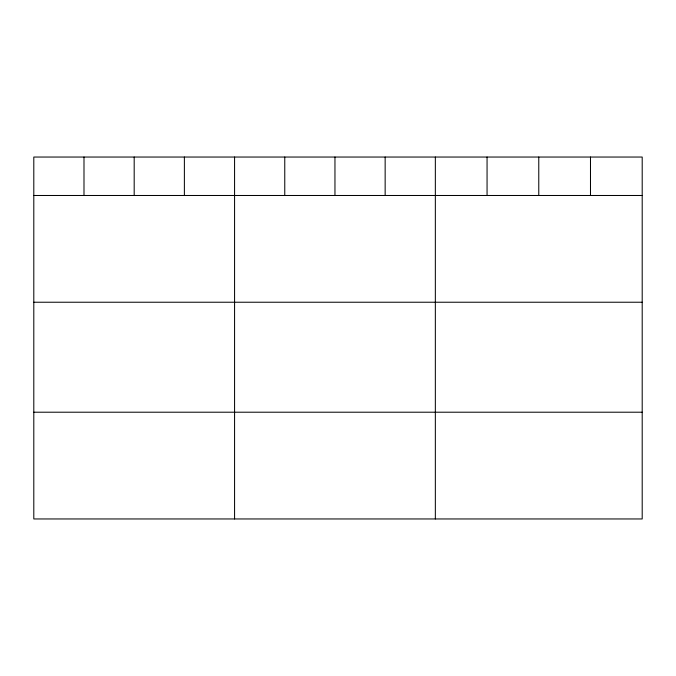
<?xml version="1.0" encoding="UTF-8"?>
<svg xmlns="http://www.w3.org/2000/svg" width="676" height="676" viewBox="0 0 676 676"><rect width="100%" height="100%" fill="white"/><g stroke="black" fill="none" stroke-linecap="round" stroke-linejoin="round"><path stroke-width="1.01" d="M642.2 195.482L642.2 518.957L33.8 518.957L33.8 157.043L642.2 157.043L642.2 195.482L33.8 195.482M33.8 302.231L642.2 302.231M33.8 412.208L642.2 412.208M590.486 157.043L590.486 195.482M538.772 157.043L538.772 195.482M487.058 157.043L487.058 195.482M435.344 157.043L435.344 518.957M385.151 157.043L385.151 195.482M334.958 157.043L334.958 195.482M284.765 157.043L284.765 195.482M234.572 157.043L234.572 518.957M184.379 157.043L184.379 195.482M134.186 157.043L134.186 195.482M83.993 157.043L83.993 195.482"/></g></svg>
